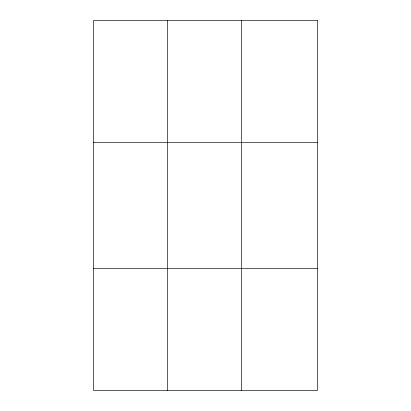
<?xml version="1.0" encoding="UTF-8"?>
<svg xmlns="http://www.w3.org/2000/svg" width="411" height="411" viewBox="0 0 411 411"><rect width="100%" height="100%" fill="white"/><g stroke="black" fill="none" stroke-linecap="round" stroke-linejoin="round"><path stroke-width="0.62" d="M167.431 390.45L167.431 20.55M241.329 390.45L241.329 20.55M93.533 142.617L317.467 142.617M93.533 268.383L317.467 268.383M317.467 20.55L317.467 390.45L93.533 390.45L93.533 20.55L317.467 20.55"/></g></svg>
